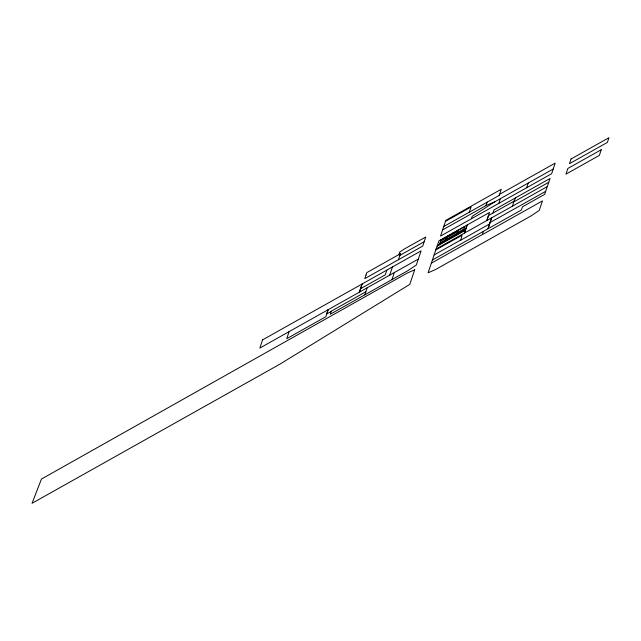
<?xml version="1.0" encoding="UTF-8"?>
<svg xmlns="http://www.w3.org/2000/svg" width="641" height="641" viewBox="0 0 641 641"><rect width="100%" height="100%" fill="white"/><g stroke="black" fill="none" stroke-linecap="round" stroke-linejoin="round"><path stroke-width="0.96" d="M483.362 231.353L482.401 234.598L542.47 200.881L539.249 210.416L530.996 215.953L435.551 269.532L428.084 272.818L436.144 248.956L512.712 206.025L513.473 202.083L515.701 197.749M489.636 223.909L488.017 228.741L491.703 217.788L489.636 223.909L460.823 240.135L462.025 235.263L435.832 249.91M398.998 254.533L399.631 252.137L404.03 249.181L425.776 236.97L424.174 241.729M418.301 259.092L416.297 265.013L408.045 270.558L330.267 314.234L331.285 311.165L365.867 291.743M360.522 288.746L362.093 283.995L359.369 292.184L360.522 288.746L385.273 274.845L386.86 270.093M443.724 226.545L445.791 220.408L501.286 189.255L499.219 195.393L443.724 226.545L440.535 236.088L551.653 173.703L553.223 169L494.996 201.691L472.209 216.321L471.391 218.765M289.107 331.629L286.759 338.664L325.804 316.742L328.128 309.715L326.726 313.986L331.181 311.478M364.849 294.812L367.173 287.793M389.704 275.149L392.428 266.96M498.81 203.373L500.365 198.678M492.969 213.036L494.019 209.928L550.034 178.47L544.658 194.359L522.519 206.787L521.397 210.008L432.411 260.006M391.98 279.58L394.327 272.553M436.144 248.956L437.09 246.136L465.398 230.255L467.185 224.991L464.453 233.084L465.358 230.271M526.63 187.749L528.2 183.054M486.831 220.528L489.556 212.427L438.901 240.864L437.122 246.12M553.191 169.016L555.17 163.118L499.579 194.327L499.219 195.393M398.414 259.733L400.433 253.74M469.34 212.171L471.095 206.979L445.479 221.361M487.136 202.171L485.99 205.561L494.996 201.691M486.791 220.544L488.474 215.56L513.914 201.274M438.684 245.239L438.901 244.606L465.614 229.606M441.577 239.365L441.04 240.96L457.738 231.585M445.976 239.686L447.146 236.241M452.169 234.71L452.706 233.116M452.041 237.747L452.258 237.106M458.275 229.991L457.353 232.699L464.036 228.949M442.578 229.927L486.03 205.545M439.966 243.059L463.78 229.694M513.473 202.083L548.744 182.284M512.712 206.025L547.278 186.571M490.085 222.539L545.659 191.339M434.117 254.958L460.887 239.926M431.337 263.187L482.425 234.51M262.57 339.874L259.845 348.063L418.333 259.076L421.105 250.863L262.57 339.874M366.011 274.997L364.801 278.611L422.723 246.088L424.214 241.713L399.848 255.382L400.401 253.756L366.82 272.609L366.011 274.997M601.266 149.706L599.351 155.394L565.947 174.152L567.862 168.463L601.266 149.706M571.051 158.984L569.464 163.695L607.364 142.414L608.95 137.711L571.051 158.984M414.711 269.789L409.759 284.396L280.101 364.04L32.05 503.289L41.441 479.059L407.203 273.09L414.711 269.789M441.024 239.934L439.758 243.676L463.579 230.303L464.845 226.561L441.024 239.934"/></g></svg>
